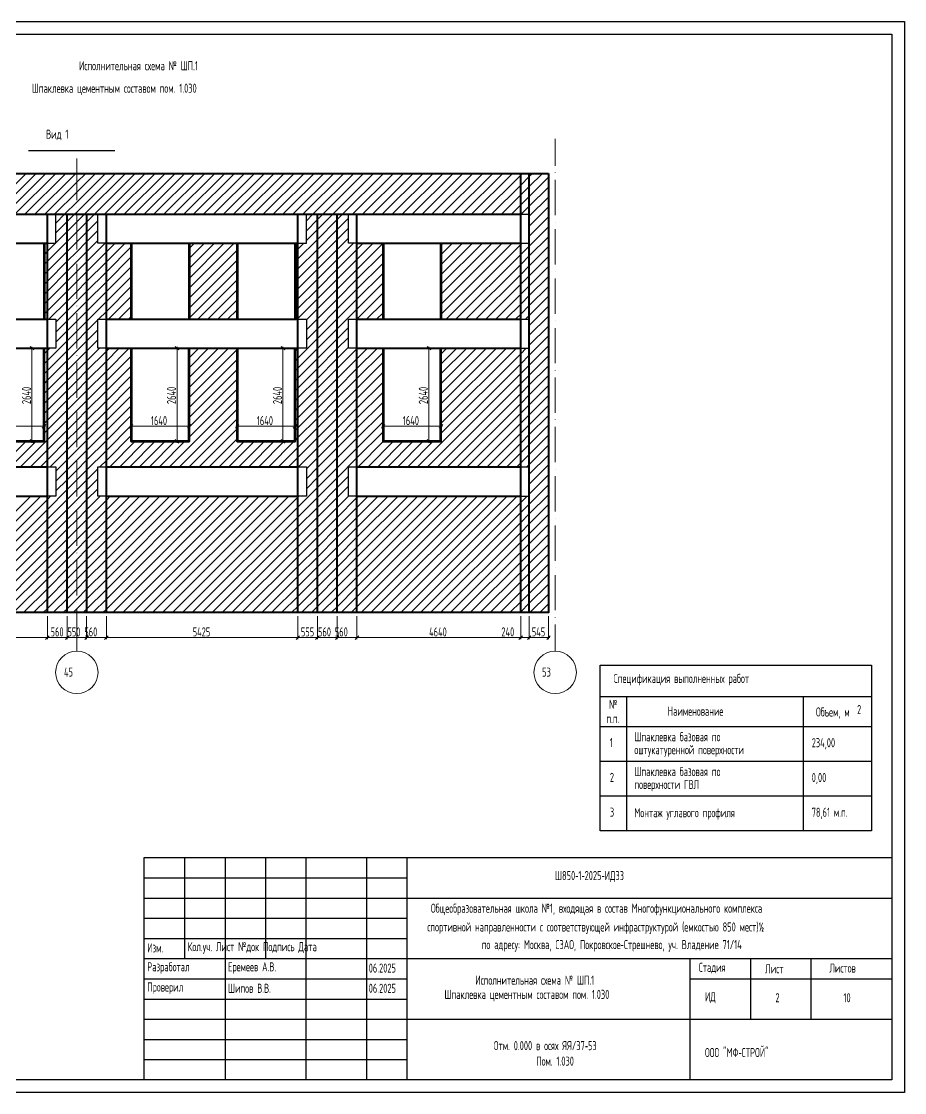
# Model space of a CAD drawing. Header units: millimetres. Extents: x 0 to 258, y 0 to 17.
# Drawn here: x 36.78 to 50.35, y 0.03 to 16.5 of the extents above; entities that cross this region are included whole.
import ezdxf

# ---------------------------------------------------------------- set-up
doc = ezdxf.new("R2010")
doc.units = ezdxf.units.MM
doc.layers.add('PDF _0', color=7, linetype='Continuous')
doc.layers.add('PDF _Текст', color=7, linetype='Continuous')
doc.layers.add('PDF _Оси-1', color=7, linetype='Continuous', true_color=0xaaaaaa)
doc.layers.add('PDF _Оси-3', color=7, linetype='Continuous', true_color=0x989898)
doc.styles.get("Standard").update_dxf_attribs({"font": 'ГОСТ тип А.ttf', "width": 0.8})

msp = doc.modelspace()

# ---------------------------------------------------------------- linework, layer by layer
at = {"layer": 'PDF _0', "lineweight": 25}
for points in [[(27.057, 16.504), (50.353, 16.504), (50.353, 0.032), (27.057, 0.032)], [(27.841, 16.308), (50.157, 16.308), (50.157, 0.228), (27.841, 0.228)], [(49.844, 4.058), (45.673, 4.058), (45.673, 6.603), (49.844, 6.603)], [(38.665, 3.645), (50.157, 3.645), (50.157, 0.228), (38.665, 0.228)]]:
    msp.add_lwpolyline(points, close=True, dxfattribs=at)
for points in [[(36.888, 14.518), (38.213, 14.518)], [(37.177, 13.094), (37.307, 13.094), (37.307, 13.539), (37.177, 13.539)], [(38.083, 13.094), (37.952, 13.094), (37.952, 13.539), (38.083, 13.539)], [(41.026, 13.094), (41.157, 13.094), (41.157, 13.539), (41.026, 13.539)], [(41.935, 13.094), (41.805, 13.094), (41.805, 13.539), (41.935, 13.539)], [(44.453, 13.539), (44.583, 13.539)], [(44.453, 13.094), (44.583, 13.094)], [(37.177, 11.924), (37.307, 11.924), (37.307, 11.479), (37.177, 11.479)], [(38.083, 11.479), (37.952, 11.479), (37.952, 11.924), (38.083, 11.924)], [(41.026, 11.924), (41.157, 11.924), (41.157, 11.479), (41.026, 11.479)], [(41.935, 11.479), (41.805, 11.479), (41.805, 11.924), (41.935, 11.924)], [(44.453, 11.924), (44.583, 11.924)], [(44.453, 11.479), (44.583, 11.479)], [(37.177, 9.656), (37.307, 9.656), (37.307, 9.203), (37.177, 9.203)], [(38.083, 9.203), (37.952, 9.203), (37.952, 9.656), (38.083, 9.656)], [(41.026, 9.656), (41.157, 9.656), (41.157, 9.203), (41.026, 9.203)], [(41.935, 9.203), (41.805, 9.203), (41.805, 9.656), (41.935, 9.656)], [(44.453, 9.656), (44.583, 9.656)], [(44.453, 9.203), (44.583, 9.203)], [(45.673, 6.123), (49.844, 6.123)], [(46.076, 6.123), (46.076, 4.058)], [(48.796, 6.123), (48.796, 4.058)], [(45.673, 5.663), (49.844, 5.663)], [(45.673, 5.128), (49.844, 5.128)], [(45.673, 4.593), (49.844, 4.593)], [(39.286, 3.645), (39.286, 2.092)], [(39.907, 3.645), (39.907, 0.228)], [(40.529, 3.645), (40.529, 2.092)], [(41.15, 3.645), (41.15, 0.228)], [(42.082, 3.645), (42.082, 0.228)], [(42.703, 3.645), (42.703, 0.228)], [(38.665, 3.334), (42.703, 3.334)], [(38.665, 3.024), (50.157, 3.024)], [(38.665, 2.713), (42.703, 2.713)], [(38.665, 2.402), (42.703, 2.402)], [(38.665, 2.092), (50.157, 2.092)], [(47.051, 2.092), (47.051, 0.228)], [(47.983, 2.092), (47.983, 1.16)], [(48.914, 2.092), (48.914, 1.16)], [(38.665, 1.781), (42.703, 1.781)], [(47.051, 1.781), (50.157, 1.781)], [(38.665, 1.471), (42.703, 1.471)], [(38.665, 1.16), (50.157, 1.16)], [(38.665, 0.849), (42.703, 0.849)], [(38.665, 0.539), (42.703, 0.539)]]:
    msp.add_lwpolyline(points, dxfattribs=at)
at = {"layer": 'PDF _0', "lineweight": 40}
msp.add_lwpolyline([(44.879, 14.168), (44.879, 7.413), (29.789, 7.413), (29.789, 14.168)], close=True, dxfattribs=at)
at = {"layer": 'PDF _0', "color": 92, "lineweight": 30, "true_color": 0x00dd00}
for points in [[(36.22, 13.539), (36.85, 14.168)], [(36.373, 13.539), (37.002, 14.168)], [(36.525, 13.539), (37.155, 14.168)], [(36.678, 13.539), (37.307, 14.168)], [(36.831, 13.539), (37.46, 14.168)], [(36.983, 13.539), (37.613, 14.168)], [(37.125, 12.765), (37.177, 12.816), (37.48, 13.12), (37.629, 13.268), (37.779, 13.418), (37.899, 13.539), (38.528, 14.168)], [(37.136, 13.539), (37.629, 14.031), (37.765, 14.168)], [(37.288, 13.539), (37.629, 13.879), (37.918, 14.168)], [(37.307, 13.404), (37.441, 13.539), (37.629, 13.726), (38.071, 14.168)], [(37.307, 13.252), (37.48, 13.425), (37.594, 13.539), (37.629, 13.573), (38.223, 14.168)], [(37.307, 13.099), (37.48, 13.273), (37.629, 13.421), (37.746, 13.539), (38.376, 14.168)], [(38.052, 13.539), (38.681, 14.168)], [(38.204, 13.539), (38.834, 14.168)], [(38.357, 13.539), (38.986, 14.168)], [(38.509, 13.539), (39.139, 14.168)], [(38.662, 13.539), (39.291, 14.168)], [(38.815, 13.539), (39.444, 14.168)], [(38.967, 13.539), (39.597, 14.168)], [(39.12, 13.539), (39.749, 14.168)], [(39.272, 13.539), (39.902, 14.168)], [(39.425, 13.539), (40.054, 14.168)], [(39.578, 13.539), (40.207, 14.168)], [(39.73, 13.539), (40.36, 14.168)], [(39.883, 13.539), (40.512, 14.168)], [(40.035, 13.539), (40.665, 14.168)], [(40.188, 13.539), (40.817, 14.168)], [(40.341, 13.539), (40.97, 14.168)], [(40.493, 13.539), (41.123, 14.168)], [(40.646, 13.539), (41.275, 14.168)], [(40.798, 13.539), (41.428, 14.168)], [(40.951, 13.539), (41.581, 14.168)], [(40.983, 12.807), (41.026, 12.851), (41.327, 13.152), (41.631, 13.456), (41.714, 13.539), (42.344, 14.168)], [(41.104, 13.539), (41.733, 14.168)], [(41.157, 13.439), (41.256, 13.539), (41.886, 14.168)], [(41.157, 13.286), (41.327, 13.457), (41.409, 13.539), (42.038, 14.168)], [(41.157, 13.134), (41.327, 13.304), (41.562, 13.539), (42.191, 14.168)], [(41.867, 13.539), (42.496, 14.168)], [(42.019, 13.539), (42.649, 14.168)], [(42.172, 13.539), (42.801, 14.168)], [(42.325, 13.539), (42.954, 14.168)], [(42.477, 13.539), (43.107, 14.168)], [(42.63, 13.539), (43.259, 14.168)], [(42.782, 13.539), (43.412, 14.168)], [(42.935, 13.539), (43.564, 14.168)], [(43.088, 13.539), (43.717, 14.168)], [(43.24, 13.539), (43.87, 14.168)], [(43.393, 13.539), (44.022, 14.168)], [(43.545, 13.539), (44.175, 14.168)], [(43.698, 13.539), (44.328, 14.168)], [(43.851, 13.539), (44.453, 14.141), (44.48, 14.168)], [(44.003, 13.539), (44.453, 13.988), (44.583, 14.118), (44.633, 14.168)], [(44.156, 13.539), (44.453, 13.836), (44.583, 13.966), (44.785, 14.168)], [(44.309, 13.539), (44.453, 13.683), (44.583, 13.813), (44.879, 14.109)], [(44.461, 13.539), (44.583, 13.661), (44.879, 13.956)], [(44.583, 13.508), (44.879, 13.804)], [(44.583, 13.355), (44.879, 13.651)], [(37.125, 12.612), (37.177, 12.664), (37.48, 12.967), (37.629, 13.116), (37.779, 13.266), (37.952, 13.439)], [(40.983, 12.655), (41.026, 12.698), (41.327, 12.999), (41.631, 13.303), (41.805, 13.477)], [(43.457, 11.924), (44.453, 12.92), (44.583, 13.05), (44.879, 13.346)], [(44.583, 13.203), (44.879, 13.498)], [(37.125, 12.459), (37.177, 12.511), (37.48, 12.815), (37.629, 12.963), (37.779, 13.113), (37.952, 13.287)], [(40.983, 12.502), (41.026, 12.545), (41.327, 12.847), (41.631, 13.151), (41.805, 13.324)], [(43.61, 11.924), (44.453, 12.767), (44.583, 12.897), (44.879, 13.193)], [(37.125, 12.307), (37.177, 12.358), (37.48, 12.662), (37.629, 12.81), (37.779, 12.961), (37.952, 13.134)], [(37.125, 13.07), (37.149, 13.094)], [(37.125, 12.917), (37.177, 12.969), (37.301, 13.094)], [(37.125, 12.154), (37.177, 12.206), (37.48, 12.51), (37.629, 12.658), (37.779, 12.808), (38.064, 13.094)], [(37.125, 12.002), (37.177, 12.053), (37.48, 12.357), (37.629, 12.505), (37.779, 12.655), (38.083, 12.959), (38.217, 13.094)], [(37.2, 11.924), (37.48, 12.204), (37.629, 12.353), (37.779, 12.503), (38.083, 12.807), (38.37, 13.094)], [(37.307, 11.878), (37.48, 12.052), (37.629, 12.2), (37.779, 12.35), (38.083, 12.654), (38.465, 13.037)], [(39.355, 13.011), (39.438, 13.094)], [(39.355, 12.858), (39.591, 13.094)], [(39.355, 12.706), (39.743, 13.094)], [(39.355, 12.553), (39.896, 13.094)], [(39.355, 12.4), (40.048, 13.094)], [(40.983, 12.349), (41.026, 12.393), (41.327, 12.694), (41.631, 12.998), (41.805, 13.172)], [(40.983, 12.96), (41.026, 13.003), (41.117, 13.094)], [(40.983, 12.197), (41.026, 12.24), (41.327, 12.541), (41.631, 12.845), (41.88, 13.094)], [(40.983, 12.044), (41.026, 12.088), (41.327, 12.389), (41.631, 12.693), (41.935, 12.997), (42.032, 13.094)], [(41.016, 11.924), (41.026, 11.935), (41.327, 12.236), (41.631, 12.54), (41.935, 12.844), (42.185, 13.094)], [(41.157, 11.913), (41.327, 12.084), (41.631, 12.387), (41.935, 12.691), (42.337, 13.093)], [(43.227, 13.067), (43.253, 13.094)], [(43.227, 12.914), (43.406, 13.094)], [(43.227, 12.762), (43.558, 13.094)], [(43.227, 12.609), (43.711, 13.094)], [(43.227, 12.457), (43.864, 13.094)], [(43.227, 12.304), (44.016, 13.094)], [(43.227, 12.151), (44.169, 13.094)], [(43.227, 11.999), (44.321, 13.094)], [(43.305, 11.924), (44.453, 13.072), (44.474, 13.094)], [(43.763, 11.924), (44.453, 12.615), (44.583, 12.745), (44.879, 13.041)], [(37.307, 11.726), (37.48, 11.899), (37.629, 12.047), (37.779, 12.198), (38.083, 12.501), (38.465, 12.884)], [(39.355, 12.248), (40.093, 12.986)], [(41.157, 11.76), (41.327, 11.931), (41.631, 12.235), (41.935, 12.539), (42.337, 12.94)], [(43.915, 11.924), (44.453, 12.462), (44.583, 12.592), (44.879, 12.888)], [(37.307, 11.573), (37.48, 11.747), (37.629, 11.895), (37.779, 12.045), (38.083, 12.349), (38.465, 12.731)], [(39.355, 12.095), (40.093, 12.833)], [(41.157, 11.607), (41.327, 11.778), (41.631, 12.082), (41.935, 12.386), (42.337, 12.788)], [(44.068, 11.924), (44.453, 12.309), (44.583, 12.44), (44.879, 12.735)], [(37.125, 11.239), (37.177, 11.29), (37.48, 11.594), (37.629, 11.742), (37.779, 11.892), (38.083, 12.196), (38.465, 12.579)], [(39.355, 11.943), (40.093, 12.68)], [(39.489, 11.924), (40.093, 12.528)], [(40.983, 11.281), (41.026, 11.325), (41.327, 11.626), (41.631, 11.93), (41.935, 12.233), (42.337, 12.635)], [(44.22, 11.924), (44.453, 12.157), (44.583, 12.287), (44.879, 12.583)], [(37.963, 11.924), (38.083, 12.044), (38.465, 12.426)], [(39.642, 11.924), (40.093, 12.375)], [(40.983, 11.129), (41.026, 11.172), (41.327, 11.473), (41.631, 11.777), (41.935, 12.081), (42.337, 12.482)], [(44.373, 11.924), (44.453, 12.004), (44.583, 12.134), (44.879, 12.43)], [(38.116, 11.924), (38.465, 12.274)], [(39.795, 11.924), (40.093, 12.223)], [(41.931, 11.924), (41.935, 11.928), (42.337, 12.33)], [(44.526, 11.924), (44.583, 11.982), (44.879, 12.278)], [(38.269, 11.924), (38.465, 12.121)], [(39.947, 11.924), (40.093, 12.07)], [(42.084, 11.924), (42.337, 12.177)], [(44.583, 11.829), (44.879, 12.125)], [(37.125, 11.086), (37.177, 11.137), (37.48, 11.441), (37.629, 11.589), (37.779, 11.74), (37.952, 11.913)], [(38.421, 11.924), (38.465, 11.968)], [(42.236, 11.924), (42.337, 12.025)], [(44.583, 11.677), (44.879, 11.972)], [(37.125, 10.933), (37.177, 10.985), (37.48, 11.289), (37.629, 11.437), (37.779, 11.587), (37.952, 11.761)], [(40.983, 10.976), (41.026, 11.019), (41.327, 11.321), (41.631, 11.624), (41.805, 11.798)], [(44.583, 11.524), (44.879, 11.82)], [(37.125, 10.781), (37.177, 10.832), (37.48, 11.136), (37.629, 11.284), (37.779, 11.435), (37.952, 11.608)], [(40.983, 10.823), (41.026, 10.867), (41.327, 11.168), (41.631, 11.472), (41.805, 11.645)], [(42.868, 9.656), (44.453, 11.241), (44.583, 11.371), (44.879, 11.667)], [(37.125, 11.391), (37.177, 11.443), (37.213, 11.479)], [(37.125, 10.628), (37.177, 10.68), (37.48, 10.984), (37.629, 11.132), (37.779, 11.282), (37.976, 11.479)], [(37.125, 10.475), (37.177, 10.527), (37.48, 10.831), (37.629, 10.979), (37.779, 11.129), (38.083, 11.433), (38.129, 11.479)], [(37.125, 10.323), (37.177, 10.374), (37.48, 10.678), (37.629, 10.826), (37.779, 10.977), (38.083, 11.281), (38.281, 11.479)], [(37.125, 10.17), (37.177, 10.222), (37.48, 10.526), (37.629, 10.674), (37.779, 10.824), (38.083, 11.128), (38.434, 11.479)], [(39.355, 11.332), (39.502, 11.479)], [(39.355, 11.179), (39.655, 11.479)], [(39.355, 11.027), (39.808, 11.479)], [(39.355, 10.874), (39.96, 11.479)], [(39.355, 10.722), (40.093, 11.46)], [(40.983, 10.671), (41.026, 10.714), (41.327, 11.015), (41.631, 11.319), (41.805, 11.493)], [(40.983, 11.434), (41.026, 11.477), (41.028, 11.479)], [(40.983, 10.518), (41.026, 10.562), (41.327, 10.863), (41.631, 11.167), (41.935, 11.47), (41.944, 11.479)], [(40.983, 10.366), (41.026, 10.409), (41.327, 10.71), (41.631, 11.014), (41.935, 11.318), (42.097, 11.479)], [(40.983, 10.213), (41.026, 10.256), (41.327, 10.557), (41.631, 10.861), (41.935, 11.165), (42.249, 11.479)], [(40.983, 10.06), (41.026, 10.104), (41.327, 10.405), (41.631, 10.709), (41.935, 11.013), (42.337, 11.414)], [(43.021, 9.656), (44.453, 11.089), (44.583, 11.219), (44.879, 11.514)], [(43.227, 11.388), (43.318, 11.479)], [(43.227, 11.236), (43.47, 11.479)], [(43.227, 11.083), (43.623, 11.479)], [(43.227, 10.931), (43.775, 11.479)], [(43.227, 10.778), (43.928, 11.479)], [(43.227, 10.625), (44.081, 11.479)], [(43.227, 10.473), (44.233, 11.479)], [(43.227, 10.32), (44.386, 11.479)], [(43.227, 10.167), (44.453, 11.394), (44.538, 11.479)], [(36.764, 9.656), (37.177, 10.069), (37.48, 10.373), (37.629, 10.521), (37.779, 10.671), (38.083, 10.975), (38.465, 11.358)], [(36.916, 9.656), (37.177, 9.917), (37.48, 10.22), (37.629, 10.369), (37.779, 10.519), (38.083, 10.823), (38.465, 11.205)], [(39.355, 10.569), (40.093, 11.307)], [(40.731, 9.656), (41.026, 9.951), (41.327, 10.252), (41.631, 10.556), (41.935, 10.86), (42.337, 11.262)], [(43.173, 9.656), (44.453, 10.936), (44.583, 11.066), (44.879, 11.362)], [(43.326, 9.656), (44.453, 10.783), (44.583, 10.914), (44.879, 11.209)], [(37.069, 9.656), (37.177, 9.764), (37.48, 10.068), (37.629, 10.216), (37.779, 10.366), (38.083, 10.67), (38.465, 11.053)], [(39.355, 10.416), (40.093, 11.154)], [(40.884, 9.656), (41.026, 9.799), (41.327, 10.1), (41.631, 10.404), (41.935, 10.707), (42.337, 11.109)], [(43.478, 9.656), (44.453, 10.631), (44.583, 10.761), (44.879, 11.057)], [(37.221, 9.656), (37.48, 9.915), (37.629, 10.063), (37.779, 10.214), (38.083, 10.518), (38.465, 10.9)], [(39.355, 10.264), (40.093, 11.002)], [(41.037, 9.656), (41.327, 9.947), (41.631, 10.251), (41.935, 10.555), (42.337, 10.956)], [(43.631, 9.656), (44.453, 10.478), (44.583, 10.608), (44.879, 10.904)], [(37.307, 9.589), (37.48, 9.763), (37.629, 9.911), (37.779, 10.061), (38.083, 10.365), (38.465, 10.747)], [(39.355, 10.111), (40.093, 10.849)], [(41.157, 9.624), (41.327, 9.794), (41.631, 10.098), (41.935, 10.402), (42.337, 10.804)], [(43.784, 9.656), (44.453, 10.325), (44.583, 10.456), (44.879, 10.751)], [(37.307, 9.436), (37.48, 9.61), (37.629, 9.758), (37.779, 9.908), (38.083, 10.212), (38.465, 10.595)], [(39.053, 9.656), (40.093, 10.697)], [(39.205, 9.656), (40.093, 10.544)], [(41.157, 9.471), (41.327, 9.642), (41.631, 9.946), (41.935, 10.25), (42.337, 10.651)], [(43.936, 9.656), (44.453, 10.173), (44.583, 10.303), (44.879, 10.599)], [(37.307, 9.284), (37.48, 9.457), (37.629, 9.606), (37.779, 9.756), (38.083, 10.06), (38.465, 10.442)], [(39.358, 9.656), (40.093, 10.391)], [(41.157, 9.318), (41.327, 9.489), (41.631, 9.793), (41.935, 10.097), (42.337, 10.498)], [(44.089, 9.656), (44.453, 10.02), (44.583, 10.15), (44.879, 10.446)], [(35.588, 7.413), (37.177, 9.001), (37.48, 9.305), (37.629, 9.453), (37.779, 9.603), (38.083, 9.907), (38.465, 10.29)], [(39.403, 7.413), (41.026, 9.035), (41.327, 9.337), (41.631, 9.64), (41.935, 9.944), (42.337, 10.346)], [(39.511, 9.656), (40.093, 10.239)], [(44.241, 9.656), (44.453, 9.868), (44.583, 9.998), (44.879, 10.294)], [(37.984, 9.656), (38.083, 9.754), (38.465, 10.137)], [(39.556, 7.413), (41.026, 8.883), (41.327, 9.184), (41.631, 9.488), (41.935, 9.792), (42.337, 10.193)], [(39.663, 9.656), (40.093, 10.086)], [(44.394, 9.656), (44.453, 9.715), (44.583, 9.845), (44.879, 10.141)], [(36.458, 9.656), (36.849, 10.047)], [(36.611, 9.656), (37.002, 10.047)], [(38.137, 9.656), (38.528, 10.047)], [(38.29, 9.656), (38.68, 10.047)], [(38.442, 9.656), (38.833, 10.047)], [(38.595, 9.656), (38.986, 10.047)], [(38.747, 9.656), (39.138, 10.047)], [(38.9, 9.656), (39.291, 10.047)], [(39.816, 9.656), (40.206, 10.047)], [(39.968, 9.656), (40.359, 10.047)], [(40.121, 9.656), (40.512, 10.047)], [(40.274, 9.656), (40.664, 10.047)], [(40.426, 9.656), (40.817, 10.047)], [(40.579, 9.656), (40.969, 10.047)], [(41.952, 9.656), (42.343, 10.047)], [(42.105, 9.656), (42.496, 10.047)], [(42.258, 9.656), (42.648, 10.047)], [(42.41, 9.656), (42.801, 10.047)], [(42.563, 9.656), (42.953, 10.047)], [(42.715, 9.656), (43.106, 10.047)], [(44.547, 9.656), (44.583, 9.693), (44.879, 9.988)], [(44.583, 9.54), (44.879, 9.836)], [(35.741, 7.413), (37.177, 8.848), (37.48, 9.152), (37.629, 9.3), (37.779, 9.451), (37.952, 9.624)], [(44.583, 9.387), (44.879, 9.683)], [(35.893, 7.413), (37.177, 8.696), (37.48, 9), (37.629, 9.148), (37.779, 9.298), (37.952, 9.472)], [(39.709, 7.413), (41.026, 8.73), (41.327, 9.031), (41.631, 9.335), (41.805, 9.509)], [(44.583, 9.235), (44.879, 9.531)], [(36.046, 7.413), (37.177, 8.543), (37.48, 8.847), (37.629, 8.995), (37.779, 9.145), (37.952, 9.319)], [(39.861, 7.413), (41.026, 8.578), (41.327, 8.879), (41.631, 9.183), (41.805, 9.356)], [(42.913, 7.413), (44.453, 8.952), (44.583, 9.082), (44.879, 9.378)], [(43.066, 7.413), (44.453, 8.799), (44.583, 8.93), (44.879, 9.225)], [(35.13, 7.413), (36.921, 9.203)], [(35.283, 7.413), (37.074, 9.203)], [(35.436, 7.413), (37.177, 9.154), (37.226, 9.203)], [(36.199, 7.413), (37.177, 8.39), (37.48, 8.694), (37.629, 8.842), (37.779, 8.993), (37.989, 9.203)], [(36.351, 7.413), (37.177, 8.238), (37.48, 8.542), (37.629, 8.69), (37.779, 8.84), (38.083, 9.144), (38.142, 9.203)], [(36.504, 7.413), (37.177, 8.085), (37.48, 8.389), (37.629, 8.537), (37.779, 8.688), (38.083, 8.991), (38.294, 9.203)], [(36.656, 7.413), (37.177, 7.933), (37.48, 8.237), (37.629, 8.385), (37.779, 8.535), (38.083, 8.839), (38.447, 9.203)], [(36.809, 7.413), (37.177, 7.78), (37.48, 8.084), (37.629, 8.232), (37.779, 8.382), (38.083, 8.686), (38.6, 9.203)], [(36.962, 7.413), (37.177, 7.627), (37.48, 7.931), (37.629, 8.079), (37.779, 8.23), (38.083, 8.534), (38.752, 9.203)], [(37.114, 7.413), (37.177, 7.475), (37.48, 7.779), (37.629, 7.927), (37.779, 8.077), (38.083, 8.381), (38.905, 9.203)], [(37.267, 7.413), (37.48, 7.626), (37.629, 7.774), (37.779, 7.925), (38.083, 8.228), (39.057, 9.203)], [(37.419, 7.413), (37.48, 7.473), (37.629, 7.622), (37.779, 7.772), (38.083, 8.076), (39.21, 9.203)], [(37.572, 7.413), (37.629, 7.469), (37.779, 7.619), (38.083, 7.923), (39.363, 9.203)], [(37.725, 7.413), (37.779, 7.467), (38.083, 7.771), (39.515, 9.203)], [(37.877, 7.413), (38.083, 7.618), (39.668, 9.203)], [(38.03, 7.413), (38.083, 7.465), (39.821, 9.203)], [(38.183, 7.413), (39.973, 9.203)], [(38.335, 7.413), (40.126, 9.203)], [(38.488, 7.413), (40.278, 9.203)], [(38.64, 7.413), (40.431, 9.203)], [(38.793, 7.413), (40.584, 9.203)], [(38.946, 7.413), (40.736, 9.203)], [(39.098, 7.413), (40.889, 9.203)], [(39.251, 7.413), (41.026, 9.188), (41.041, 9.203)], [(40.014, 7.413), (41.026, 8.425), (41.327, 8.726), (41.631, 9.03), (41.805, 9.204)], [(40.166, 7.413), (41.026, 8.272), (41.327, 8.574), (41.631, 8.877), (41.935, 9.181), (41.957, 9.203)], [(40.319, 7.413), (41.026, 8.12), (41.327, 8.421), (41.631, 8.725), (41.935, 9.029), (42.11, 9.203)], [(40.472, 7.413), (41.026, 7.967), (41.327, 8.268), (41.631, 8.572), (41.935, 8.876), (42.262, 9.203)], [(40.624, 7.413), (41.026, 7.815), (41.327, 8.116), (41.631, 8.42), (41.935, 8.723), (42.415, 9.203)], [(40.777, 7.413), (41.026, 7.662), (41.327, 7.963), (41.631, 8.267), (41.935, 8.571), (42.567, 9.203)], [(40.929, 7.413), (41.026, 7.509), (41.327, 7.811), (41.631, 8.114), (41.935, 8.418), (42.72, 9.203)], [(41.082, 7.413), (41.327, 7.658), (41.631, 7.962), (41.935, 8.266), (42.873, 9.203)], [(41.235, 7.413), (41.327, 7.505), (41.631, 7.809), (41.935, 8.113), (43.025, 9.203)], [(41.387, 7.413), (41.631, 7.657), (41.935, 7.96), (43.178, 9.203)], [(41.54, 7.413), (41.631, 7.504), (41.935, 7.808), (43.331, 9.203)], [(41.693, 7.413), (41.935, 7.655), (43.483, 9.203)], [(41.845, 7.413), (41.935, 7.503), (43.636, 9.203)], [(41.998, 7.413), (43.788, 9.203)], [(42.15, 7.413), (43.941, 9.203)], [(42.303, 7.413), (44.094, 9.203)], [(42.456, 7.413), (44.246, 9.203)], [(42.608, 7.413), (44.399, 9.203)], [(42.761, 7.413), (44.453, 9.105), (44.551, 9.203)], [(43.219, 7.413), (44.453, 8.647), (44.583, 8.777), (44.879, 9.073)], [(43.371, 7.413), (44.453, 8.494), (44.583, 8.624), (44.879, 8.92)], [(43.524, 7.413), (44.453, 8.342), (44.583, 8.472), (44.879, 8.768)], [(43.676, 7.413), (44.453, 8.189), (44.583, 8.319), (44.879, 8.615)], [(43.829, 7.413), (44.453, 8.036), (44.583, 8.167), (44.879, 8.462)], [(43.982, 7.413), (44.453, 7.884), (44.583, 8.014), (44.879, 8.31)], [(44.134, 7.413), (44.453, 7.731), (44.583, 7.861), (44.879, 8.157)], [(44.287, 7.413), (44.453, 7.579), (44.583, 7.709), (44.879, 8.004)], [(44.44, 7.413), (44.453, 7.426), (44.583, 7.556), (44.879, 7.852)], [(44.592, 7.413), (44.879, 7.699)], [(44.745, 7.413), (44.879, 7.547)]]:
    msp.add_lwpolyline(points, dxfattribs=at)
at = {"layer": 'PDF _0', "lineweight": 40}
for points in [[(44.453, 7.413), (44.453, 14.168)], [(44.583, 7.413), (44.583, 14.168)], [(30.226, 13.539), (44.453, 13.539)], [(37.177, 7.413), (37.177, 13.539)], [(37.779, 13.539), (37.779, 7.413), (37.48, 7.413), (37.48, 13.539)], [(38.083, 7.413), (38.083, 13.539)], [(41.026, 7.413), (41.026, 13.539)], [(41.327, 7.413), (41.327, 13.539)], [(41.631, 7.413), (41.631, 13.539)], [(41.935, 7.413), (41.935, 13.539)], [(34.222, 13.094), (37.177, 13.094)], [(38.083, 13.094), (41.026, 13.094)], [(41.935, 13.094), (44.453, 13.094)], [(34.222, 11.924), (37.177, 11.924)], [(38.083, 11.924), (41.026, 11.924)], [(41.935, 11.924), (44.453, 11.924)], [(34.222, 11.479), (37.177, 11.479)], [(38.083, 11.479), (41.026, 11.479)], [(41.935, 11.479), (44.453, 11.479)], [(34.222, 9.656), (37.177, 9.656)], [(38.083, 9.656), (41.026, 9.656)], [(41.935, 9.656), (44.453, 9.656)], [(34.222, 9.203), (37.177, 9.203)], [(38.083, 9.203), (41.026, 9.203)], [(41.935, 9.203), (44.453, 9.203)]]:
    msp.add_lwpolyline(points, dxfattribs=at)
at = {"layer": 'PDF _0', "color": 1, "lineweight": 100}
for points in [[(37.125, 13.094), (37.125, 11.924)], [(38.465, 13.094), (38.465, 11.924)], [(39.355, 13.094), (39.355, 11.924)], [(40.093, 13.094), (40.093, 11.924)], [(40.983, 13.094), (40.983, 11.924)], [(42.337, 13.094), (42.337, 11.924)], [(43.227, 13.094), (43.227, 11.924)], [(36.235, 11.479), (36.235, 10.047), (37.125, 10.047), (37.125, 11.479)], [(38.465, 11.479), (38.465, 10.047), (39.355, 10.047), (39.355, 11.479)], [(40.093, 11.479), (40.093, 10.047), (40.983, 10.047), (40.983, 11.479)], [(42.337, 11.479), (42.337, 10.047), (43.227, 10.047), (43.227, 11.479)]]:
    msp.add_lwpolyline(points, dxfattribs=at)
at = {"layer": 'PDF _0', "lineweight": 13}
for points in [[(36.967, 11.452), (36.913, 11.506)], [(37.071, 11.479), (36.918, 11.479)], [(36.94, 10.025), (36.94, 11.501)], [(39.197, 11.452), (39.143, 11.506)], [(39.301, 11.479), (39.149, 11.479)], [(39.17, 10.025), (39.17, 11.501)], [(40.825, 11.452), (40.771, 11.506)], [(40.929, 11.479), (40.776, 11.479)], [(40.798, 10.025), (40.798, 11.501)], [(43.069, 11.452), (43.015, 11.506)], [(43.172, 11.479), (43.02, 11.479)], [(43.042, 10.025), (43.042, 11.501)], [(36.213, 10.278), (37.147, 10.278)], [(37.098, 10.251), (37.152, 10.305)], [(37.125, 10.101), (37.125, 10.3)], [(38.492, 10.305), (38.438, 10.251)], [(38.444, 10.278), (39.377, 10.278)], [(38.465, 10.101), (38.465, 10.3)], [(39.328, 10.251), (39.382, 10.305)], [(39.355, 10.101), (39.355, 10.3)], [(40.12, 10.305), (40.066, 10.251)], [(40.071, 10.278), (41.005, 10.278)], [(40.093, 10.101), (40.093, 10.3)], [(40.956, 10.251), (41.01, 10.305)], [(40.983, 10.101), (40.983, 10.3)], [(42.364, 10.305), (42.31, 10.251)], [(42.315, 10.278), (43.248, 10.278)], [(42.337, 10.101), (42.337, 10.3)], [(43.199, 10.251), (43.254, 10.305)], [(43.227, 10.101), (43.227, 10.3)], [(36.913, 10.074), (36.967, 10.02)], [(39.143, 10.074), (39.197, 10.02)], [(40.771, 10.074), (40.825, 10.02)], [(43.015, 10.074), (43.069, 10.02)], [(37.071, 10.047), (36.918, 10.047)], [(39.301, 10.047), (39.149, 10.047)], [(40.929, 10.047), (40.776, 10.047)], [(43.172, 10.047), (43.02, 10.047)], [(44.879, 7.358), (44.879, 7.007)], [(34.2, 7.029), (37.198, 7.029)], [(37.155, 7.029), (37.502, 7.029)], [(37.459, 7.029), (37.801, 7.029)], [(37.757, 7.029), (38.104, 7.029)], [(38.061, 7.029), (41.048, 7.029)], [(41.005, 7.029), (41.349, 7.029)], [(41.306, 7.029), (41.653, 7.029)], [(41.61, 7.029), (41.957, 7.029)], [(41.913, 7.029), (44.475, 7.029)], [(44.453, 7.029), (44.127, 7.029)], [(44.431, 7.029), (44.583, 7.029)], [(44.561, 7.029), (44.901, 7.029)], [(44.852, 7.002), (44.906, 7.056)]]:
    msp.add_lwpolyline(points, dxfattribs=at)
for points in [[(37.177, 7.007), (37.177, 7.358)], [(37.48, 7.007), (37.48, 7.358)], [(37.779, 7.007), (37.779, 7.358)], [(38.083, 7.007), (38.083, 7.358)], [(41.026, 7.007), (41.026, 7.358)], [(41.327, 7.007), (41.327, 7.358)], [(41.631, 7.007), (41.631, 7.358)], [(41.935, 7.007), (41.935, 7.358)], [(44.453, 7.007), (44.453, 7.358)], [(44.583, 7.007), (44.583, 7.358)], [(37.149, 7.002), (37.204, 7.056)], [(37.453, 7.002), (37.508, 7.056)], [(37.752, 7.002), (37.806, 7.056)], [(38.056, 7.002), (38.11, 7.056)], [(40.999, 7.002), (41.053, 7.056)], [(41.3, 7.002), (41.355, 7.056)], [(41.604, 7.002), (41.658, 7.056)], [(41.908, 7.002), (41.962, 7.056)], [(44.426, 7.002), (44.48, 7.056)], [(44.556, 7.002), (44.61, 7.056)]]:
    msp.add_lwpolyline(points, close=True, dxfattribs=at)
at = {"layer": 'PDF _Оси-1', "lineweight": 20}
for centre in [(37.629, 6.494), (44.982, 6.494)]:
    msp.add_circle(centre, 0.326, dxfattribs=at)
at = {"layer": 'PDF _Оси-3', "lineweight": 9}
for points in [[(44.982, 14.697), (44.982, 14.285)], [(37.629, 14.396), (37.629, 13.755)], [(44.982, 14.068), (44.982, 13.526)], [(37.629, 13.538), (37.629, 12.996)], [(44.982, 13.309), (44.982, 12.766)], [(37.629, 12.778), (37.629, 12.236)], [(44.982, 12.549), (44.982, 12.006)], [(37.629, 12.019), (37.629, 11.476)], [(44.982, 11.789), (44.982, 11.247)], [(37.629, 11.259), (37.629, 10.717)], [(44.982, 11.03), (44.982, 10.487)], [(37.629, 10.5), (37.629, 9.957)], [(44.982, 10.27), (44.982, 9.728)], [(37.629, 9.74), (37.629, 9.197)], [(44.982, 9.51), (44.982, 8.968)], [(37.629, 8.98), (37.629, 8.438)], [(44.982, 8.751), (44.982, 8.208)], [(37.629, 8.221), (37.629, 7.678)], [(44.982, 7.991), (44.982, 7.449)], [(37.629, 7.461), (37.629, 6.82)], [(44.982, 7.232), (44.982, 6.82)]]:
    msp.add_lwpolyline(points, dxfattribs=at)
at = {"layer": 'PDF _Оси-3', "lineweight": 5}
for points in [[(44.982, 14.177), (44.984, 14.177), (44.984, 14.179), (44.982, 14.179)], [(37.629, 13.647), (37.631, 13.647), (37.631, 13.649), (37.629, 13.649)], [(44.982, 13.417), (44.984, 13.417), (44.984, 13.419), (44.982, 13.419)], [(37.629, 12.887), (37.631, 12.887), (37.631, 12.889), (37.629, 12.889)], [(44.982, 12.658), (44.984, 12.658), (44.984, 12.66), (44.982, 12.66)], [(37.629, 12.127), (37.631, 12.127), (37.631, 12.129), (37.629, 12.129)], [(44.982, 11.898), (44.984, 11.898), (44.984, 11.9), (44.982, 11.9)], [(37.629, 11.368), (37.631, 11.368), (37.631, 11.37), (37.629, 11.37)], [(44.982, 11.138), (44.984, 11.138), (44.984, 11.14), (44.982, 11.14)], [(37.629, 10.608), (37.631, 10.608), (37.631, 10.61), (37.629, 10.61)], [(44.982, 10.379), (44.984, 10.379), (44.984, 10.381), (44.982, 10.381)], [(37.629, 9.848), (37.631, 9.848), (37.631, 9.85), (37.629, 9.85)], [(44.982, 9.619), (44.984, 9.619), (44.984, 9.621), (44.982, 9.621)], [(37.629, 9.089), (37.631, 9.089), (37.631, 9.091), (37.629, 9.091)], [(44.982, 8.859), (44.984, 8.859), (44.984, 8.861), (44.982, 8.861)], [(37.629, 8.329), (37.631, 8.329), (37.631, 8.331), (37.629, 8.331)], [(44.982, 8.1), (44.984, 8.1), (44.984, 8.102), (44.982, 8.102)], [(37.629, 7.569), (37.631, 7.569), (37.631, 7.571), (37.629, 7.571)], [(44.982, 7.34), (44.984, 7.34), (44.984, 7.342), (44.982, 7.342)]]:
    msp.add_lwpolyline(points, close=True, dxfattribs=at)

# ---------------------------------------------------------------- texts
at = {"layer": 'PDF _Текст', "char_height": 0.14, "attachment_point": 4}
for s, insert in [('Исполнительная схема № ШП.1', (37.664, 15.823)), ('Шпаклевка цементным составом пом. 1.030', (36.937, 15.458)), ('Вид 1', (37.157, 14.759)), ('1640', (38.768, 10.365)), ('1640', (40.396, 10.365)), ('1640', (42.64, 10.365)), ('560 550 560', (37.226, 7.116)), ('5425', (39.41, 7.116)), ('555 560 560', (41.073, 7.116)), ('4640', (43.044, 7.116)), ('240', (44.155, 7.116)), ('545', (44.622, 7.116)), ('Спецификация выполненных работ', (45.882, 6.382)), ('№', (45.811, 6.002)), ('Наименование', (46.712, 5.897)), ('Объем, м', (48.991, 5.869)), ('2', (49.623, 5.922)), ('п.п.', (45.77, 5.784)), ('1', (45.823, 5.415)), ('Шпаклевка базовая по', (46.2, 5.504)), ('234,00', (48.926, 5.396)), ('оштукатуренной поверхности', (46.2, 5.286)), ('2', (45.823, 4.88)), ('Шпаклевка базовая по', (46.2, 4.969)), ('0,00', (48.926, 4.861)), ('поверхности ГВЛ', (46.2, 4.752)), ('3', (45.823, 4.345)), ('Монтаж углавого профиля', (46.2, 4.317)), ('78,61 м.п.', (48.925, 4.326)), ('Ш850‐1‐2025‐ИД33', (44.98, 3.355)), ('Общеобразовательная школа №1, входящая в состав Многофункционального комплекса', (43.072, 2.848)), ('спортивной направленности с соответствующей инфраструктурой (емкостью 850 мест)½', (43.017, 2.56)), ('Изм.', (38.711, 2.257)), ('Кол.уч. Лист №док Подпись Дата', (39.334, 2.257)), ('по адресу: Москва, СЗАО, Покровское‐Стрешнево, уч. Владение 71/14', (43.854, 2.289)), ('Разработал', (38.711, 1.947)), ('Еремеев А.В.', (39.953, 1.947)), ('06.2025', (42.116, 1.947)), ('Стадия', (47.188, 1.947)), ('Лист', (48.21, 1.936)), ('Листов', (49.197, 1.947)), ('Исполнительная схема № ШП.1', (43.755, 1.761)), ('Проверил', (38.711, 1.636)), ('Шипов В.В.', (39.953, 1.636)), ('06.2025', (42.116, 1.636)), ('Шпаклевка цементным составом пом. 1.030', (43.28, 1.523)), ('ИД', (47.285, 1.491)), ('2', (48.368, 1.491)), ('10', (49.413, 1.491)), ('Отм. 0.000 в осях ЯЯ/37‐53', (44.038, 0.754)), ('ООО "МФ‐СТРОЙ"', (47.285, 0.648)), ('Пом. 1.030', (44.691, 0.516))]:
    msp.add_mtext(s, dxfattribs=dict(at, insert=insert))
at = {"layer": 'PDF _Текст', "char_height": 0.14, "attachment_point": 4, "rotation": 90}
for insert in [(36.854, 10.62), (39.084, 10.62), (40.712, 10.62), (42.955, 10.62)]:
    msp.add_mtext('2640', dxfattribs=dict(at, insert=insert))
at = {"layer": 'PDF _Текст', "color": 253, "true_color": 0xaaaaaa, "char_height": 0.14, "attachment_point": 4}
for s, insert in [('45', (37.432, 6.498)), ('53', (44.782, 6.498))]:
    msp.add_mtext(s, dxfattribs=dict(at, insert=insert))

doc.saveas('drawing.dxf')
